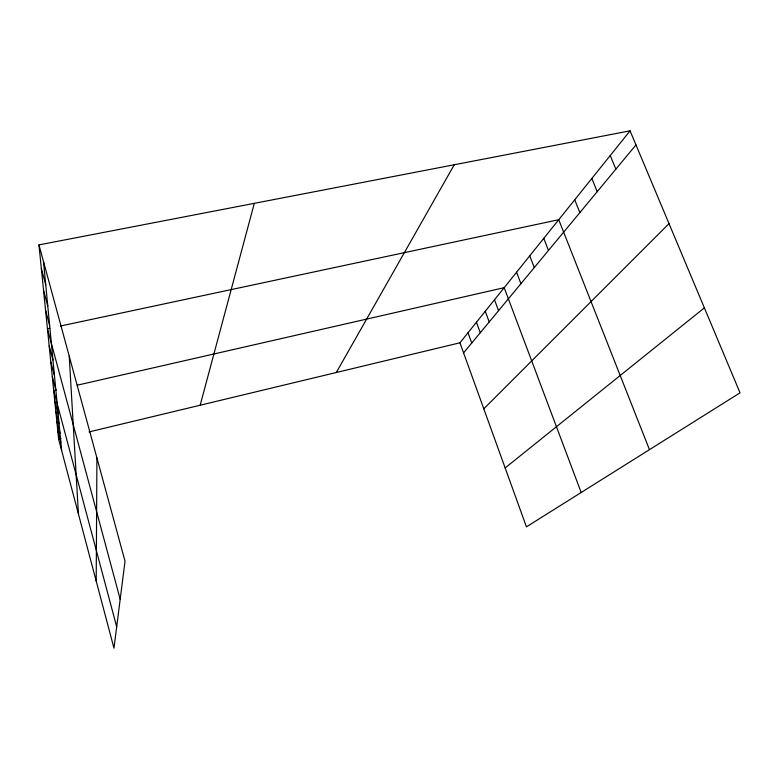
<?xml version="1.0" encoding="UTF-8"?>
<svg xmlns="http://www.w3.org/2000/svg" width="779" height="779" viewBox="0 0 779 779"><rect width="100%" height="100%" fill="white"/><g stroke="black" fill="none" stroke-linecap="round" stroke-linejoin="round"><path stroke-width="1.17" d="M96.206 581.095L96.927 457.925M200.164 405.226L254.305 203.348M336.304 372.508L454.264 164.758M459.941 342.799L630.065 130.833L740.05 392.83L526.438 526.847L459.941 342.799L89.088 431.917M463.583 352.868L635.976 144.904M483.788 408.809L669.015 223.622M505.152 467.945L704.382 307.861M630.065 130.833L38.95 244.898L125.03 561.221L113.968 648.167L58.639 439.229L60.986 438.665M56.069 390.036L53.712 390.571L116.684 626.803M77.267 385.196L504.179 287.685L581.173 492.503M49.827 328.29L47.451 328.796L120.19 599.294M60.509 326.012L558.728 219.717L649.462 449.668M610.249 155.527L615.877 169.15M591.855 178.449L597.22 191.653M574.717 199.794L579.849 212.609M543.771 238.345L548.484 250.448M529.749 255.824L534.277 267.587M516.574 272.231L520.927 283.683M494.499 299.749L498.56 310.665M485.259 311.259L489.212 321.951M476.436 322.243L480.283 332.721M468.013 332.75L471.743 343.013M41.345 268.57L45.737 284.754M43.546 290.294L47.762 305.894M45.581 310.305L49.632 325.349M49.184 345.934L52.962 359.995M50.801 361.865L54.442 375.478M52.31 376.705L55.825 389.899M54.803 401.331L58.123 413.815M55.835 411.546L59.077 423.727M56.818 421.235L59.983 433.143M57.753 430.456L60.84 442.092M38.95 244.898L58.639 439.229M43.527 261.725L61.658 450.613M69.234 356.198L78.426 513.955"/></g></svg>
